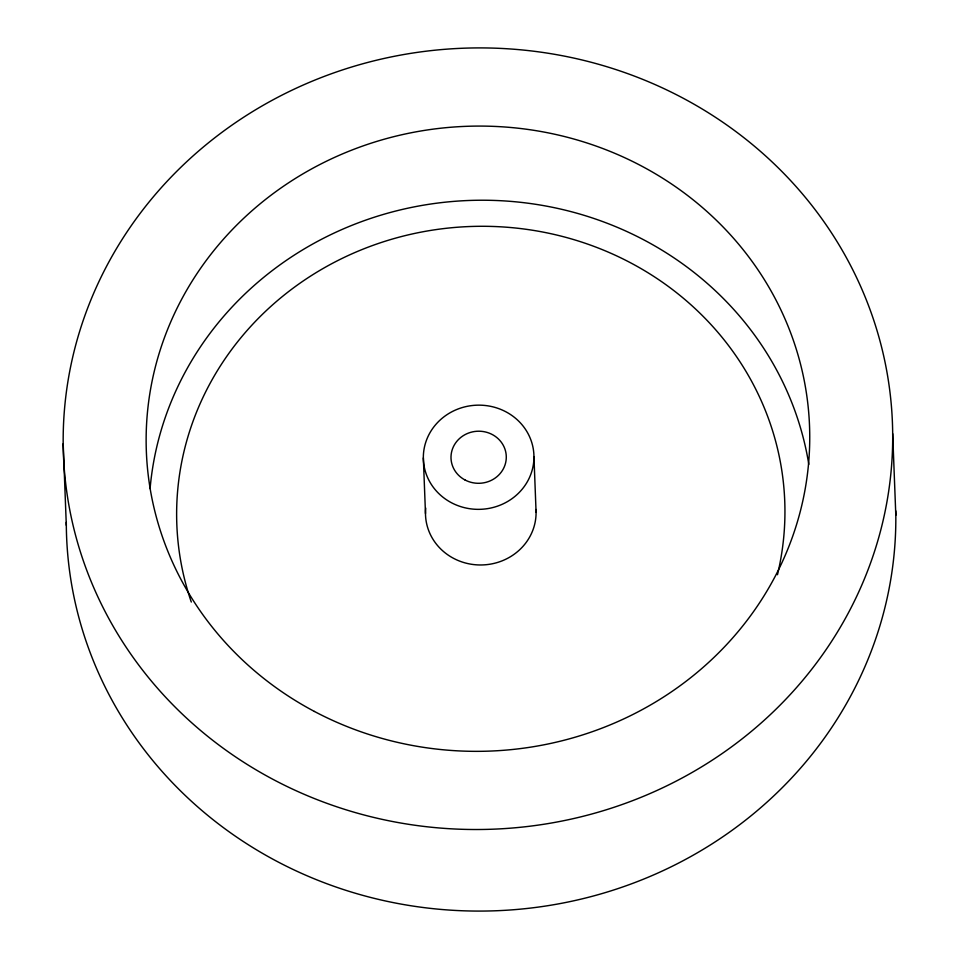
<?xml version="1.0" encoding="UTF-8"?>
<svg xmlns="http://www.w3.org/2000/svg" width="959" height="959" viewBox="0 0 959 959"><rect width="100%" height="100%" fill="white"/><g stroke="black" fill="none" stroke-linecap="round" stroke-linejoin="round"><path stroke-width="1.44" d="M892.685 433.696A414.791 390.757 -2.2 0 1 273.519 779.631A414.791 390.757 -2.2 0 1 267.597 102.805A414.791 390.757 -2.2 0 1 892.685 433.696L895.814 515.271M533.947 456.58A55.31 52.098 -2.2 0 1 451.389 502.708A55.31 52.098 -2.2 0 1 450.598 412.466A55.31 52.098 -2.2 0 1 533.947 456.58L536.081 512.202M423.351 457.923L425.484 513.533M63.186 443.729L66.315 525.304M150.084 488.694A331.838 312.61 -2.2 0 1 469.311 200.467A331.838 312.61 -2.2 0 1 808.809 464.384M535.985 509.493A55.31 52.098 -2.2 0 1 479.788 564.971A55.31 52.098 -2.2 0 1 425.736 508.09M191.297 602.048A304.183 286.561 -2.2 0 1 467.141 226.636A304.183 286.561 -2.2 0 1 777.473 574.717M895.754 510.871A414.791 390.757 -2.2 0 1 485.266 911.038A414.791 390.757 -2.2 0 1 66.303 522.367M465.019 479.979A27.655 26.049 -2.2 0 0 506.292 456.916A27.655 26.049 -2.2 0 0 464.624 434.859A27.655 26.049 -2.2 0 0 465.019 479.979M314.408 711.446A331.838 312.61 -2.2 0 0 809.732 434.703A331.838 312.61 -2.2 0 0 309.661 169.995A331.838 312.61 -2.2 0 0 314.408 711.446"/></g></svg>
